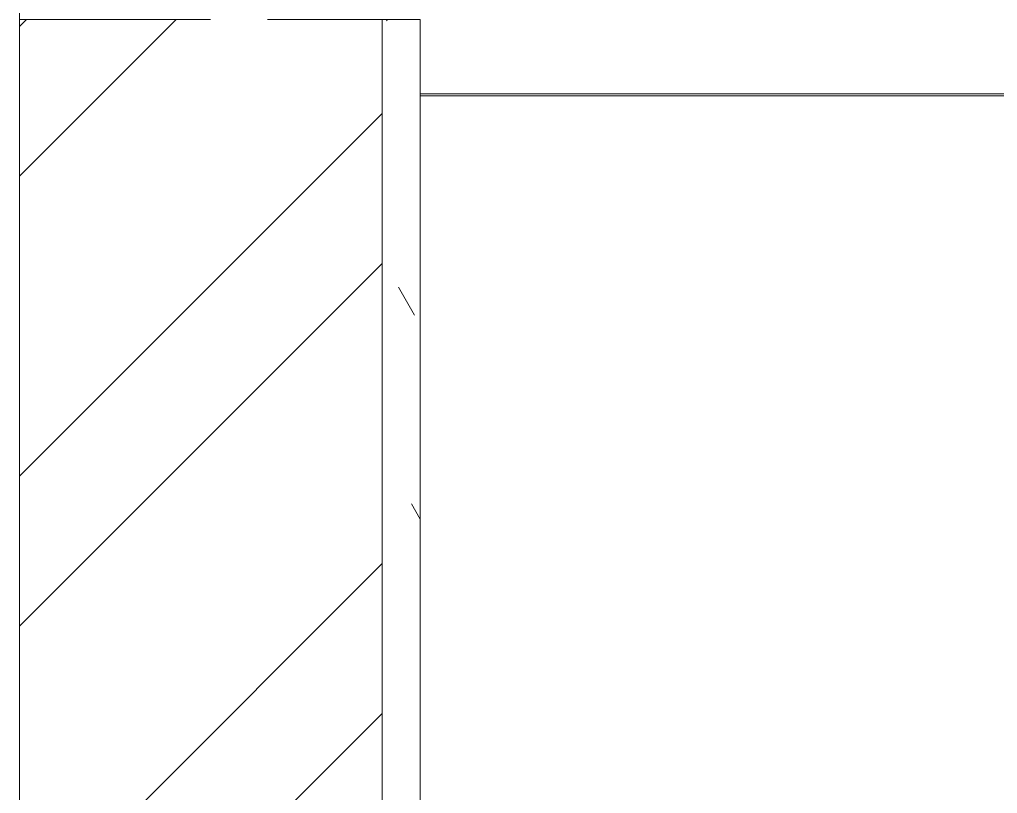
# Model space of a CAD drawing. Header units: millimetres. Extents: x -515342 to 330399, y -224905 to 507333.
# Drawn here: x 225255 to 226280, y 102150 to 102961 of the extents above; entities that cross this region are included whole.
import ezdxf

# ---------------------------------------------------------------- set-up
doc = ezdxf.new("R2010")
doc.units = ezdxf.units.MM
for name, color, linetype, lineweight in [('Крыша', 7, 'Continuous', 0), ('Стены внутренние', 7, 'Continuous', 0), ('Стены несущие', 7, 'Continuous', 0), ('Стены отделка', 7, 'Continuous', 0)]:
    doc.layers.add(name, color=color, linetype=linetype, lineweight=lineweight)

msp = doc.modelspace()

# ---------------------------------------------------------------- hatches: boundary and pattern name
at = {"layer": 'Стены внутренние'}
h = msp.add_hatch(dxfattribs=at)
h.set_pattern_fill('FP_9', color=256, style=0, pattern_type=2)
h.set_pattern_definition([(45, (223568.56, 95610.5), (-235.732, 235.732), []), (45, (223725.7, 95610.5), (-235.732, 235.732), [])])
h.paths.add_polyline_path([(225634.7438, 101481.8089), (225634.7438, 102961.3929), (225254.7438, 102961.3929), (225254.7438, 101500.7772), (225565.4499, 101485.2678)])
h.paths.add_polyline_path([(225254.7438, 103851.3929), (225634.7438, 103851.3929), (225634.7438, 104281.3929), (225254.7438, 104281.3929), (225254.7438, 104023.9322)])
h = msp.add_hatch(dxfattribs=at)
h.set_pattern_fill('FP_7', color=256, style=0, pattern_type=2)
h.set_pattern_definition([(0, (223568.56, 95610.49), (406.4, 101.6), [33.528, -271.272, 33.528, -271.272, -1625.6]), (0, (223568.56, 95610.49), (406.4, 101.6), [-609.6, 33.528, -576.072, 33.528, -271.272, -711.2]), (0, (223568.56, 95610.49), (406.4, 101.6), [-1524, 33.528, -169.672, 33.528, -474.472]), (120, (223720.96, 95661.29), (-291.1882, 301.1527), [33.528, -271.272, 33.528, -271.272, -1625.6]), (120, (223720.96, 95661.29), (-291.1882, 301.1527), [-609.6, 33.528, -576.072, 33.528, -271.272, -711.2]), (120, (223720.96, 95661.29), (-291.1882, 301.1527), [-1524, 33.528, -169.672, 33.528, -474.472]), (240, (223771.76, 95864.49), (-115.2118, -402.7527), [33.528, -271.272, 33.528, -271.272, -1625.6]), (240, (223771.76, 95864.49), (-115.2118, -402.7527), [-609.6, 33.528, -576.072, 33.528, -271.272, -711.2]), (240, (223771.76, 95864.49), (-115.2118, -402.7527), [-1524, 33.528, -169.672, 33.528, -474.472])])
h.paths.add_polyline_path([(225671.8762, 102131.3929), (225674.7438, 102131.3929), (225674.7438, 102961.3929), (225634.7438, 102961.3929), (225634.7438, 102131.3929)])
h.paths.add_polyline_path([(225674.7438, 103851.3929), (225674.7438, 104281.3929), (225634.7438, 104281.3929), (225634.7438, 103851.3929)])

# ---------------------------------------------------------------- linework, layer by layer
at = {"layer": 'Крыша'}
msp.add_line((226384.7438, 102883.3929), (225674.7438, 102883.3929), dxfattribs=at)
at = {"layer": 'Стены внутренние'}
for p, q in [((225254.7438, 102961.3929), (225254.7438, 103851.3929)), ((226294.7438, 102881.3929), (225674.7438, 102881.3929))]:
    msp.add_line(p, q, dxfattribs=at)
at = {"layer": 'Стены несущие'}
for p, q in [((225454.7438, 102961.3929), (225254.7438, 102961.3929)), ((225254.7438, 102961.3929), (225254.7438, 101500.7772)), ((225634.7438, 102961.3929), (225514.7438, 102961.3929)), ((225634.7438, 102961.3929), (225634.7438, 101481.8089))]:
    msp.add_line(p, q, dxfattribs=at)
at = {"layer": 'Стены отделка'}
for p, q in [((225674.7438, 102961.3929), (225634.7438, 102961.3929)), ((225674.7438, 102131.3929), (225674.7438, 102961.3929))]:
    msp.add_line(p, q, dxfattribs=at)

doc.saveas('drawing.dxf')
